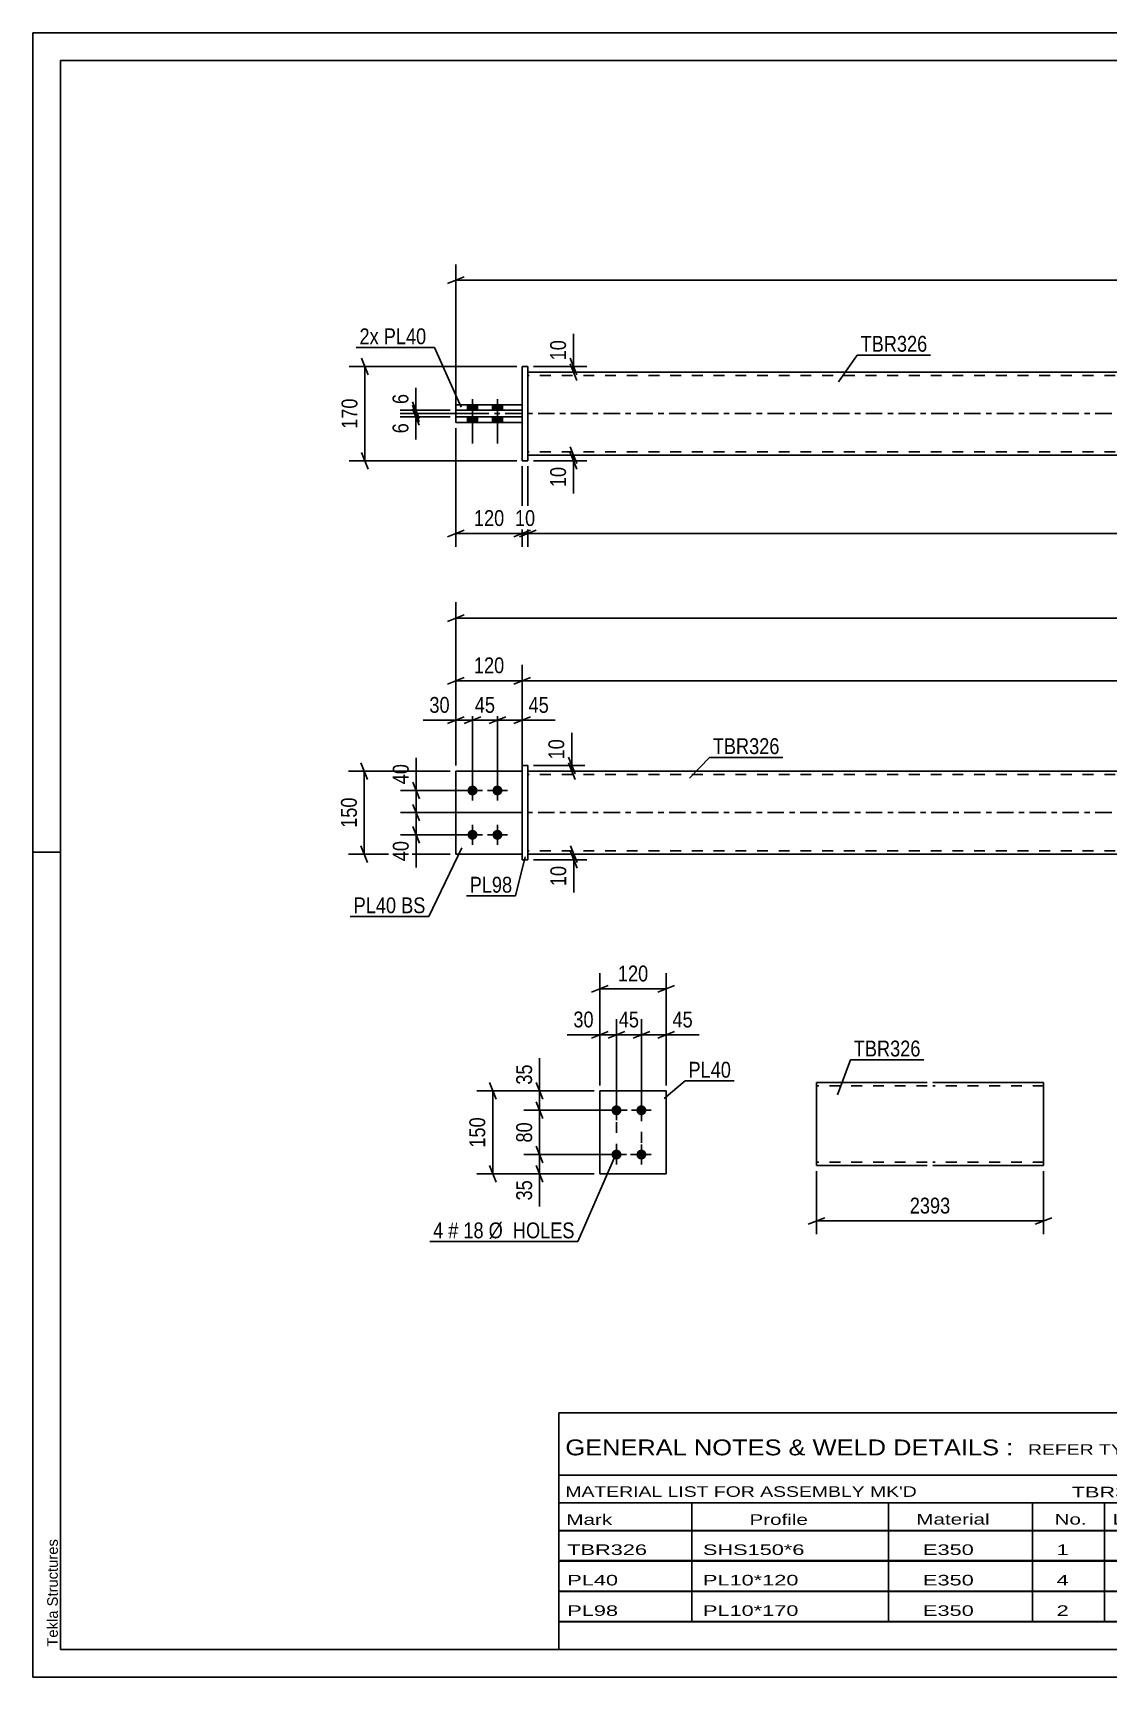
# Model space of a CAD drawing. Header units: millimetres. Extents: x 0 to 420, y 0 to 297.
# Drawn here: x 0 to 194.2, y 0 to 297 of the extents above; entities that cross this region are included whole.
import ezdxf

# ---------------------------------------------------------------- set-up
doc = ezdxf.new("R2010")
doc.units = ezdxf.units.MM
doc.linetypes.add('DXK_LINE_DOT2', pattern=[3.9198, 1.9599, -1.9599])
doc.linetypes.add('DXK_LINE_DOT3', pattern=[5.9187, 2.979, -0.9799, 0.9799, -0.9799])
doc.styles.add('Arial', font='ARIAL.TTF', dxfattribs={"height": 0.2})
doc.styles.add('Arial Narrow', font='ARIALN.TTF', dxfattribs={"height": 0.2})

# ---------------------------------------------------------------- blocks, each defined once
blk = doc.blocks.new('Unknown-580582682-1163')
at = {"color": 5, "linetype": 'Continuous'}
for p, q in [((420, 297), (0, 297)), ((0, 297), (0, 0)), ((0, 292), (0, 297)), ((415, 292), (5, 292)), ((5, 292), (5, 5)), ((5, 149), (0, 149)), ((0, 0), (0, 5)), ((5, 5), (415, 5)), ((0, 0), (420, 0))]:
    blk.add_line(p, q, dxfattribs=at)
at = {"color": 174, "linetype": 'Continuous', "style": 'Arial'}
blk.add_text('Tekla Structures', height=1.9102, rotation=90, dxfattribs=at).set_placement((4.5, 5.5))
blk = doc.blocks.new('Part-580582682-1803 - 1791')
at = {"color": 2, "linetype": 'Continuous'}
for p, q in [((76.38, 163.65), (88.38, 163.65)), ((76.38, 163.65), (76.38, 148.65)), ((88.38, 148.65), (76.38, 148.65)), ((76.38, 148.65), (76.38, 148.65))]:
    blk.add_line(p, q, dxfattribs=at)
at = {"color": 7, "linetype": 'DXK_LINE_DOT2'}
for p, q in [((76.38, 163.65), (88.38, 163.65)), ((88.38, 163.65), (88.38, 163.65)), ((88.38, 163.65), (88.38, 148.65)), ((76.38, 148.65), (88.38, 148.65)), ((76.38, 148.65), (76.38, 148.65))]:
    blk.add_line(p, q, dxfattribs=at)
blk = doc.blocks.new('Part-580582682-1808 - 1791')
at = {"color": 7, "linetype": 'DXK_LINE_DOT2'}
for p, q in [((76.38, 163.65), (88.38, 163.65)), ((76.38, 163.65), (88.38, 163.65)), ((76.38, 148.65), (76.38, 163.65)), ((88.38, 163.65), (88.38, 163.65)), ((88.38, 163.65), (88.38, 148.65)), ((76.38, 148.65), (88.38, 148.65)), ((88.38, 148.65), (76.38, 148.65)), ((76.38, 148.65), (76.38, 148.65))]:
    blk.add_line(p, q, dxfattribs=at)
blk = doc.blocks.new('Part-580582682-1813 - 1791')
at = {"color": 2, "linetype": 'Continuous'}
for p, q in [((88.38, 164.65), (89.38, 164.65)), ((88.38, 147.65), (88.38, 164.65)), ((89.38, 147.65), (89.38, 164.65)), ((88.38, 147.65), (89.38, 147.65)), ((88.38, 147.65), (89.38, 147.65))]:
    blk.add_line(p, q, dxfattribs=at)
at = {"color": 7, "linetype": 'DXK_LINE_DOT2'}
for p, q in [((88.38, 164.65), (89.38, 164.65)), ((88.38, 147.65), (88.38, 147.65)), ((88.38, 147.65), (88.38, 147.65)), ((89.38, 147.65), (89.38, 147.65)), ((89.38, 147.65), (89.38, 147.65))]:
    blk.add_line(p, q, dxfattribs=at)
blk = doc.blocks.new('Part-580582682-1823 - 1791')
at = {"color": 2, "linetype": 'Continuous'}
for p, q in [((89.38, 163.65), (328.72, 163.65)), ((328.72, 148.65), (89.38, 148.65))]:
    blk.add_line(p, q, dxfattribs=at)
at = {"color": 7, "linetype": 'DXK_LINE_DOT2'}
for p, q in [((89.38, 148.65), (89.38, 163.65)), ((328.72, 163.65), (328.72, 148.65)), ((328.72, 163.05), (89.38, 163.05)), ((328.72, 149.25), (89.38, 149.25))]:
    blk.add_line(p, q, dxfattribs=at)
at = {"color": 7, "linetype": 'DXK_LINE_DOT3'}
blk.add_line((79.38, 156.15), (338.72, 156.15), dxfattribs=at)
blk = doc.blocks.new('Bolt-580582682-1825 - 1791')
at = {"linetype": 'Continuous'}
for points in [[(79.38, 159.25), (79.2, 159.27), (79.02, 159.33), (78.85, 159.42), (78.71, 159.55), (78.6, 159.7), (78.53, 159.87), (78.49, 160.05), (78.49, 160.24), (78.53, 160.43), (78.6, 160.6), (78.71, 160.75), (78.85, 160.88), (79.02, 160.97), (79.2, 161.03), (79.38, 161.05), (79.57, 161.03), (79.75, 160.97), (79.91, 160.88), (80.05, 160.75), (80.16, 160.6), (80.24, 160.43), (80.28, 160.24), (80.28, 160.05), (80.24, 159.87), (80.16, 159.7), (80.05, 159.55), (79.91, 159.42), (79.75, 159.33), (79.57, 159.27)], [(83.88, 159.25), (83.7, 159.27), (83.52, 159.33), (83.35, 159.42), (83.21, 159.55), (83.1, 159.7), (83.03, 159.87), (82.99, 160.05), (82.99, 160.24), (83.03, 160.43), (83.1, 160.6), (83.21, 160.75), (83.35, 160.88), (83.52, 160.97), (83.7, 161.03), (83.88, 161.05), (84.07, 161.03), (84.25, 160.97), (84.41, 160.88), (84.55, 160.75), (84.66, 160.6), (84.74, 160.43), (84.78, 160.24), (84.78, 160.05), (84.74, 159.87), (84.66, 159.7), (84.55, 159.55), (84.41, 159.42), (84.25, 159.33), (84.07, 159.27)], [(79.38, 151.25), (79.2, 151.27), (79.02, 151.33), (78.85, 151.42), (78.71, 151.55), (78.6, 151.7), (78.53, 151.87), (78.49, 152.05), (78.49, 152.24), (78.53, 152.43), (78.6, 152.6), (78.71, 152.75), (78.85, 152.88), (79.02, 152.97), (79.2, 153.03), (79.38, 153.05), (79.57, 153.03), (79.75, 152.97), (79.91, 152.88), (80.05, 152.75), (80.16, 152.6), (80.24, 152.43), (80.28, 152.24), (80.28, 152.05), (80.24, 151.87), (80.16, 151.7), (80.05, 151.55), (79.91, 151.42), (79.75, 151.33), (79.57, 151.27)], [(83.88, 151.25), (83.7, 151.27), (83.52, 151.33), (83.35, 151.42), (83.21, 151.55), (83.1, 151.7), (83.03, 151.87), (82.99, 152.05), (82.99, 152.24), (83.03, 152.43), (83.1, 152.6), (83.21, 152.75), (83.35, 152.88), (83.52, 152.97), (83.7, 153.03), (83.88, 153.05), (84.07, 153.03), (84.25, 152.97), (84.41, 152.88), (84.55, 152.75), (84.66, 152.6), (84.74, 152.43), (84.78, 152.24), (84.78, 152.05), (84.74, 151.87), (84.66, 151.7), (84.55, 151.55), (84.41, 151.42), (84.25, 151.33), (84.07, 151.27)]]:
    blk.add_hatch(color=1, dxfattribs=at).paths.add_polyline_path(points)
at = {"color": 1, "linetype": 'Continuous'}
for p, q in [((79.38, 158.35), (79.38, 161.95)), ((83.88, 158.35), (83.88, 161.95)), ((81.18, 160.15), (77.58, 160.15)), ((85.68, 160.15), (82.08, 160.15)), ((81.18, 152.15), (77.58, 152.15)), ((79.38, 150.35), (79.38, 153.95)), ((85.68, 152.15), (82.08, 152.15)), ((83.88, 150.35), (83.88, 153.95))]:
    blk.add_line(p, q, dxfattribs=at)
blk = doc.blocks.new('Bolt-580582682-2111 - 2109')
at = {"linetype": 'Continuous'}
for points in [[(78.48, 228.83), (80.28, 228.83), (80.28, 229.83), (78.48, 229.83)], [(78.48, 228.83), (80.28, 228.83), (80.28, 229.83), (78.48, 229.83)], [(82.98, 228.83), (84.78, 228.83), (84.78, 229.83), (82.98, 229.83)], [(82.98, 228.83), (84.78, 228.83), (84.78, 229.83), (82.98, 229.83)], [(78.48, 226.63), (80.28, 226.63), (80.28, 227.63), (78.48, 227.63)], [(78.48, 226.63), (80.28, 226.63), (80.28, 227.63), (78.48, 227.63)], [(82.98, 226.63), (84.78, 226.63), (84.78, 227.63), (82.98, 227.63)], [(82.98, 226.63), (84.78, 226.63), (84.78, 227.63), (82.98, 227.63)]]:
    blk.add_hatch(color=1, dxfattribs=at).paths.add_polyline_path(points)
at = {"color": 1, "linetype": 'Continuous'}
for p, q in [((78.48, 229.83), (78.48, 228.83)), ((78.48, 229.83), (78.48, 228.83)), ((79.38, 230.83), (79.38, 222.83)), ((79.38, 230.83), (79.38, 222.83)), ((80.28, 229.83), (80.28, 228.83)), ((80.28, 229.83), (80.28, 228.83)), ((82.98, 229.83), (82.98, 228.83)), ((82.98, 229.83), (82.98, 228.83)), ((83.88, 230.83), (83.88, 222.83)), ((83.88, 230.83), (83.88, 222.83)), ((84.78, 229.83), (84.78, 228.83)), ((84.78, 229.83), (84.78, 228.83)), ((78.48, 227.63), (78.48, 226.63)), ((78.48, 227.63), (78.48, 226.63)), ((80.28, 227.63), (80.28, 226.63)), ((80.28, 227.63), (80.28, 226.63)), ((82.98, 227.63), (82.98, 226.63)), ((82.98, 227.63), (82.98, 226.63)), ((84.78, 227.63), (84.78, 226.63)), ((84.78, 227.63), (84.78, 226.63))]:
    blk.add_line(p, q, dxfattribs=at)
blk = doc.blocks.new('Part-580582682-2128 - 2109')
at = {"color": 2, "linetype": 'Continuous'}
for p, q in [((88.38, 229.83), (76.38, 229.83)), ((76.38, 228.83), (76.38, 229.83)), ((76.38, 228.83), (88.38, 228.83)), ((88.38, 228.83), (76.38, 228.83))]:
    blk.add_line(p, q, dxfattribs=at)
at = {"color": 7, "linetype": 'DXK_LINE_DOT2'}
for p, q in [((76.38, 229.83), (88.38, 229.83)), ((76.38, 228.83), (76.38, 228.83)), ((88.38, 228.83), (88.38, 229.83))]:
    blk.add_line(p, q, dxfattribs=at)
blk = doc.blocks.new('Part-580582682-2129 - 2109')
at = {"color": 2, "linetype": 'Continuous'}
for p, q in [((88.38, 236.72), (89.38, 236.72)), ((88.38, 236.72), (88.38, 219.72)), ((89.38, 236.72), (89.38, 219.72)), ((88.38, 219.72), (89.38, 219.72)), ((89.38, 219.72), (88.38, 219.72))]:
    blk.add_line(p, q, dxfattribs=at)
at = {"color": 7, "linetype": 'DXK_LINE_DOT2'}
for p, q in [((88.38, 236.72), (89.38, 236.72)), ((89.38, 236.72), (89.38, 236.72)), ((88.38, 219.72), (88.38, 219.72)), ((88.38, 219.72), (88.38, 219.72)), ((89.38, 219.72), (89.38, 219.72)), ((89.38, 219.72), (89.38, 219.72))]:
    blk.add_line(p, q, dxfattribs=at)
blk = doc.blocks.new('Part-580582682-2117 - 2109')
at = {"color": 2, "linetype": 'Continuous'}
for p, q in [((89.38, 235.72), (328.72, 235.72)), ((89.38, 220.72), (328.72, 220.72))]:
    blk.add_line(p, q, dxfattribs=at)
at = {"color": 7, "linetype": 'DXK_LINE_DOT2'}
for p, q in [((89.38, 235.72), (89.38, 220.72)), ((328.72, 235.12), (89.38, 235.12)), ((328.72, 235.72), (328.72, 220.72)), ((328.72, 221.32), (89.38, 221.32))]:
    blk.add_line(p, q, dxfattribs=at)
at = {"color": 7, "linetype": 'DXK_LINE_DOT3'}
blk.add_line((79.38, 228.22), (338.72, 228.22), dxfattribs=at)
blk = doc.blocks.new('Part-580582682-2123 - 2109')
at = {"color": 2, "linetype": 'Continuous'}
for p, q in [((88.38, 227.63), (76.38, 227.63)), ((76.38, 226.63), (76.38, 227.63)), ((76.38, 226.63), (88.38, 226.63)), ((88.38, 226.62), (76.38, 226.62))]:
    blk.add_line(p, q, dxfattribs=at)
at = {"color": 7, "linetype": 'DXK_LINE_DOT2'}
for p, q in [((76.38, 227.62), (88.38, 227.62)), ((76.38, 226.62), (76.38, 226.63)), ((88.38, 226.62), (88.38, 227.63))]:
    blk.add_line(p, q, dxfattribs=at)
blk = doc.blocks.new('Bolt-580582682-1444 - 1410')
at = {"linetype": 'Continuous'}
for points in [[(105.38, 103.29), (105.57, 103.27), (105.75, 103.21), (105.91, 103.11), (106.05, 102.99), (106.16, 102.84), (106.24, 102.66), (106.27, 102.48), (106.27, 102.29), (106.24, 102.11), (106.16, 101.94), (106.05, 101.78), (105.91, 101.66), (105.75, 101.56), (105.57, 101.5), (105.38, 101.49), (105.19, 101.5), (105.01, 101.56), (104.85, 101.66), (104.71, 101.78), (104.6, 101.94), (104.52, 102.11), (104.48, 102.29), (104.48, 102.48), (104.52, 102.66), (104.6, 102.84), (104.71, 102.99), (104.85, 103.11), (105.01, 103.21), (105.19, 103.27)], [(109.88, 103.29), (110.07, 103.27), (110.25, 103.21), (110.41, 103.11), (110.55, 102.99), (110.66, 102.84), (110.74, 102.66), (110.77, 102.48), (110.77, 102.29), (110.74, 102.11), (110.66, 101.94), (110.55, 101.78), (110.41, 101.66), (110.25, 101.56), (110.07, 101.5), (109.88, 101.49), (109.69, 101.5), (109.51, 101.56), (109.35, 101.66), (109.21, 101.78), (109.1, 101.94), (109.02, 102.11), (108.98, 102.29), (108.98, 102.48), (109.02, 102.66), (109.1, 102.84), (109.21, 102.99), (109.35, 103.11), (109.51, 103.21), (109.69, 103.27)], [(105.38, 95.29), (105.57, 95.27), (105.75, 95.21), (105.91, 95.11), (106.05, 94.99), (106.16, 94.84), (106.24, 94.66), (106.27, 94.48), (106.27, 94.29), (106.24, 94.11), (106.16, 93.94), (106.05, 93.78), (105.91, 93.66), (105.75, 93.56), (105.57, 93.5), (105.38, 93.49), (105.19, 93.5), (105.01, 93.56), (104.85, 93.66), (104.71, 93.78), (104.6, 93.94), (104.52, 94.11), (104.48, 94.29), (104.48, 94.48), (104.52, 94.66), (104.6, 94.84), (104.71, 94.99), (104.85, 95.11), (105.01, 95.21), (105.19, 95.27)], [(109.88, 95.29), (110.07, 95.27), (110.25, 95.21), (110.41, 95.11), (110.55, 94.99), (110.66, 94.84), (110.74, 94.66), (110.77, 94.48), (110.77, 94.29), (110.74, 94.11), (110.66, 93.94), (110.55, 93.78), (110.41, 93.66), (110.25, 93.56), (110.07, 93.5), (109.88, 93.49), (109.69, 93.5), (109.51, 93.56), (109.35, 93.66), (109.21, 93.78), (109.1, 93.94), (109.02, 94.11), (108.98, 94.29), (108.98, 94.48), (109.02, 94.66), (109.1, 94.84), (109.21, 94.99), (109.35, 95.11), (109.51, 95.21), (109.69, 95.27)]]:
    blk.add_hatch(color=1, dxfattribs=at).paths.add_polyline_path(points)
at = {"color": 1, "linetype": 'Continuous'}
for p, q in [((105.38, 100.59), (105.38, 104.19)), ((109.88, 100.59), (109.88, 104.19)), ((107.18, 102.39), (103.58, 102.39)), ((111.68, 102.39), (108.08, 102.39)), ((105.38, 92.59), (105.38, 96.19)), ((109.88, 92.59), (109.88, 96.19)), ((107.18, 94.39), (103.58, 94.39)), ((111.68, 94.39), (108.08, 94.39))]:
    blk.add_line(p, q, dxfattribs=at)
blk = doc.blocks.new('Part-580582682-1459 - 1410')
at = {"color": 2, "linetype": 'Continuous'}
for p, q in [((102.38, 105.89), (114.38, 105.89)), ((102.38, 105.89), (102.38, 90.89)), ((114.38, 105.89), (114.38, 105.89)), ((114.38, 105.89), (114.38, 90.89)), ((114.38, 90.89), (102.38, 90.89)), ((102.38, 90.89), (102.38, 90.89))]:
    blk.add_line(p, q, dxfattribs=at)
at = {"color": 7, "linetype": 'DXK_LINE_DOT2'}
for p, q in [((102.38, 105.89), (114.38, 105.89)), ((114.38, 105.89), (114.38, 105.89)), ((102.38, 90.89), (114.38, 90.89))]:
    blk.add_line(p, q, dxfattribs=at)
blk = doc.blocks.new('Part-580582682-1273 - 1255')
at = {"color": 2, "linetype": 'Continuous'}
for p, q in [((141.51, 93.59), (141.51, 107.39)), ((141.51, 107.39), (161.51, 107.39)), ((162.51, 107.39), (182.51, 107.39)), ((182.51, 107.39), (182.51, 107.3)), ((182.51, 107.3), (182.51, 106.19)), ((182.51, 92.39), (182.51, 106.19)), ((141.51, 92.48), (141.51, 93.59)), ((141.51, 92.39), (141.51, 92.48)), ((141.51, 92.39), (161.51, 92.39)), ((162.51, 92.39), (182.51, 92.39))]:
    blk.add_line(p, q, dxfattribs=at)
at = {"color": 7, "linetype": 'DXK_LINE_DOT2'}
for p, q in [((182.51, 106.19), (182.51, 107.04)), ((161.51, 106.79), (141.51, 106.79)), ((182.51, 106.79), (162.51, 106.79)), ((141.51, 93.59), (141.51, 92.74)), ((141.51, 92.99), (141.51, 93.03)), ((161.51, 92.99), (141.51, 92.99)), ((182.51, 92.99), (162.51, 92.99)), ((182.51, 92.99), (182.51, 93.03))]:
    blk.add_line(p, q, dxfattribs=at)
blk = doc.blocks.new('Rectangle-580582682-1568 - 1410')
at = {"color": 1, "linetype": 'DXK_LINE_DOT2'}
blk.add_lwpolyline([(105.38, 102.39), (109.88, 102.39), (109.88, 94.39), (105.38, 94.39), (105.38, 102.39)], close=True, dxfattribs=at)
blk = doc.blocks.new('StraightDimension-580582682-2042 - 1791')
at = {"color": 7, "linetype": 'Continuous'}
for p, q in [((68.61, 161.65), (69.81, 158.65)), ((78.38, 160.15), (66.36, 160.15)), ((69.81, 154.65), (68.61, 157.65)), ((69.21, 156.15), (69.21, 160.15)), ((87.38, 156.15), (66.36, 156.15))]:
    blk.add_line(p, q, dxfattribs=at)
at = {"color": 0}
blk.add_wipeout([(68.46, 165.53), (64.26, 165.53), (64.26, 160.67), (68.46, 160.67)], dxfattribs=at)
at = {"color": 7, "linetype": 'Continuous'}
blk.add_line((69.21, 160.15), (69.21, 166.05), dxfattribs=at)
blk.add_line((69.21, 160.15), (69.21, 166.05), dxfattribs=at)
at = {"color": 3, "style": 'Arial Narrow'}
blk.add_text('40', height=2.863, rotation=90.0002, dxfattribs=at).set_placement((67.86, 161.27))
blk = doc.blocks.new('StraightDimension-580582682-2005 - 1791')
at = {"color": 7, "linetype": 'Continuous'}
for p, q in [((83.88, 161.15), (83.88, 175.68)), ((88.38, 164.65), (88.38, 175.68)), ((82.38, 172.23), (85.38, 173.43)), ((83.88, 172.83), (88.38, 172.83)), ((89.88, 173.43), (86.88, 172.23))]:
    blk.add_line(p, q, dxfattribs=at)
at = {"color": 0}
blk.add_wipeout([(93.76, 173.58), (93.76, 177.78), (88.91, 177.78), (88.91, 173.58)], dxfattribs=at)
at = {"color": 7, "linetype": 'Continuous'}
blk.add_line((88.38, 172.83), (94.29, 172.83), dxfattribs=at)
blk.add_line((88.38, 172.83), (94.29, 172.83), dxfattribs=at)
at = {"color": 3, "style": 'Arial Narrow'}
blk.add_text('45', height=2.863, dxfattribs=at).set_placement((89.51, 174.18))
blk = doc.blocks.new('StraightDimension-580582682-1887 - 1791')
at = {"color": 7, "linetype": 'Continuous'}
for p, q in [((76.38, 164.65), (76.38, 194.15)), ((341.72, 164.65), (341.72, 194.15)), ((77.88, 191.9), (74.88, 190.7)), ((76.38, 191.3), (341.72, 191.3)), ((340.22, 190.7), (343.22, 191.9))]:
    blk.add_line(p, q, dxfattribs=at)
at = {"color": 0}
blk.add_wipeout([(213.31, 192.05), (213.31, 196.25), (204.79, 196.25), (204.79, 192.05)], dxfattribs=at)
at = {"color": 3, "style": 'Arial Narrow'}
blk.add_text('2653', height=2.863, dxfattribs=at).set_placement((205.39, 192.65))
blk = doc.blocks.new('StraightDimension-580582682-2022 - 1791')
at = {"color": 7, "linetype": 'Continuous'}
for p, q in [((75.38, 163.65), (57, 163.65)), ((60.45, 162.15), (59.25, 165.15)), ((59.85, 148.65), (59.85, 163.65)), ((75.38, 148.65), (57, 148.65)), ((59.25, 150.15), (60.45, 147.15))]:
    blk.add_line(p, q, dxfattribs=at)
at = {"color": 0}
blk.add_wipeout([(59.1, 159.49), (54.9, 159.49), (54.9, 152.81), (59.1, 152.81)], dxfattribs=at)
at = {"color": 3, "style": 'Arial Narrow'}
blk.add_text('150', height=2.863, rotation=90.0002, dxfattribs=at).set_placement((58.5, 153.41))
blk = doc.blocks.new('StraightDimension-580582682-1960 - 1791')
at = {"color": 7, "linetype": 'Continuous'}
for p, q in [((76.38, 164.65), (76.38, 182.83)), ((88.38, 157.15), (88.38, 182.83)), ((74.88, 179.38), (77.88, 180.58)), ((76.38, 179.98), (88.38, 179.98)), ((89.88, 180.58), (86.88, 179.38))]:
    blk.add_line(p, q, dxfattribs=at)
at = {"color": 0}
blk.add_wipeout([(85.72, 180.73), (85.72, 184.93), (79.04, 184.93), (79.04, 180.73)], dxfattribs=at)
at = {"color": 3, "style": 'Arial Narrow'}
blk.add_text('120', height=2.863, dxfattribs=at).set_placement((79.64, 181.33))
blk = doc.blocks.new('StraightDimension-580582682-1832 - 1791')
at = {"color": 7, "linetype": 'Continuous'}
for p, q in [((90.38, 164.65), (99.7, 164.65)), ((90.38, 163.65), (99.7, 163.65)), ((96.7, 166.15), (97.9, 163.15)), ((97.9, 162.15), (96.7, 165.15)), ((97.3, 163.65), (97.3, 164.65))]:
    blk.add_line(p, q, dxfattribs=at)
at = {"color": 0}
blk.add_wipeout([(96.55, 170.03), (92.35, 170.03), (92.35, 165.17), (96.55, 165.17)], dxfattribs=at)
at = {"color": 7, "linetype": 'Continuous'}
blk.add_line((97.3, 164.65), (97.3, 170.55), dxfattribs=at)
blk.add_line((97.3, 164.65), (97.3, 170.55), dxfattribs=at)
at = {"color": 3, "style": 'Arial Narrow'}
blk.add_text('10', height=2.863, rotation=90.0002, dxfattribs=at).set_placement((95.95, 165.77))
blk = doc.blocks.new('StraightDimension-580582682-1945 - 1791')
at = {"color": 7, "linetype": 'Continuous'}
for p, q in [((88.38, 157.15), (88.38, 182.83)), ((329.72, 164.65), (329.72, 182.83)), ((89.88, 180.58), (86.88, 179.38)), ((88.38, 179.98), (329.72, 179.98)), ((328.22, 179.38), (331.22, 180.58))]:
    blk.add_line(p, q, dxfattribs=at)
at = {"color": 0}
blk.add_wipeout([(213.31, 180.73), (213.31, 184.93), (204.79, 184.93), (204.79, 180.73)], dxfattribs=at)
at = {"color": 3, "style": 'Arial Narrow'}
blk.add_text('2413', height=2.863, dxfattribs=at).set_placement((205.39, 181.33))
blk = doc.blocks.new('StraightDimension-580582682-1976 - 1791')
at = {"color": 7, "linetype": 'Continuous'}
for p, q in [((76.38, 164.65), (76.38, 175.68)), ((79.38, 161.15), (79.38, 175.68)), ((74.88, 172.23), (77.88, 173.43)), ((76.38, 172.83), (79.38, 172.83)), ((80.88, 173.43), (77.88, 172.23))]:
    blk.add_line(p, q, dxfattribs=at)
at = {"color": 0}
blk.add_wipeout([(75.86, 173.58), (75.86, 177.78), (71, 177.78), (71, 173.58)], dxfattribs=at)
at = {"color": 7, "linetype": 'Continuous'}
blk.add_line((76.38, 172.83), (70.48, 172.83), dxfattribs=at)
blk.add_line((76.38, 172.83), (70.48, 172.83), dxfattribs=at)
at = {"color": 3, "style": 'Arial Narrow'}
blk.add_text('30', height=2.863, dxfattribs=at).set_placement((71.6, 174.18))
blk = doc.blocks.new('StraightDimension-580582682-2061 - 1791')
at = {"color": 7, "linetype": 'Continuous'}
for p, q in [((90.38, 148.65), (100.06, 148.65)), ((97.06, 150.15), (98.26, 147.15)), ((98.26, 146.15), (97.06, 149.15)), ((97.66, 147.65), (97.66, 148.65)), ((90.38, 147.65), (100.06, 147.65))]:
    blk.add_line(p, q, dxfattribs=at)
at = {"color": 0}
blk.add_wipeout([(96.91, 147.12), (92.71, 147.12), (92.71, 142.27), (96.91, 142.27)], dxfattribs=at)
at = {"color": 7, "linetype": 'Continuous'}
blk.add_line((97.66, 147.65), (97.66, 141.74), dxfattribs=at)
blk.add_line((97.66, 147.65), (97.66, 141.74), dxfattribs=at)
at = {"color": 3, "style": 'Arial Narrow'}
blk.add_text('10', height=2.863, rotation=90.0002, dxfattribs=at).set_placement((96.31, 142.87))
blk = doc.blocks.new('StraightDimension-580582682-1992 - 1791')
at = {"color": 7, "linetype": 'Continuous'}
for p, q in [((79.38, 161.15), (79.38, 175.68)), ((83.88, 161.15), (83.88, 175.68)), ((77.88, 172.23), (80.88, 173.43)), ((79.38, 172.83), (83.88, 172.83)), ((85.38, 173.43), (82.38, 172.23))]:
    blk.add_line(p, q, dxfattribs=at)
at = {"color": 0}
blk.add_wipeout([(84.06, 173.58), (84.06, 177.78), (79.2, 177.78), (79.2, 173.58)], dxfattribs=at)
at = {"color": 3, "style": 'Arial Narrow'}
blk.add_text('45', height=2.863, dxfattribs=at).set_placement((79.8, 174.18))
blk = doc.blocks.new('StraightDimension-580582682-2051 - 1791')
at = {"color": 7, "linetype": 'Continuous'}
for p, q in [((68.61, 157.65), (69.81, 154.65)), ((87.38, 156.15), (66.36, 156.15)), ((69.21, 152.15), (69.21, 156.15)), ((78.38, 152.15), (66.36, 152.15)), ((69.81, 150.65), (68.61, 153.65))]:
    blk.add_line(p, q, dxfattribs=at)
at = {"color": 0}
blk.add_wipeout([(68.46, 151.62), (64.26, 151.62), (64.26, 146.77), (68.46, 146.77)], dxfattribs=at)
at = {"color": 7, "linetype": 'Continuous'}
blk.add_line((69.21, 152.15), (69.21, 146.24), dxfattribs=at)
blk.add_line((69.21, 152.15), (69.21, 146.24), dxfattribs=at)
at = {"color": 3, "style": 'Arial Narrow'}
blk.add_text('40', height=2.863, rotation=90.0002, dxfattribs=at).set_placement((67.86, 147.37))
blk = doc.blocks.new('StraightDimension-580582682-2164 - 2109')
at = {"color": 7, "linetype": 'Continuous'}
for p, q in [((77.88, 252.94), (74.88, 251.74)), ((76.38, 227.62), (76.38, 255.19)), ((340.22, 251.74), (343.22, 252.94)), ((341.72, 227.62), (341.72, 255.19)), ((76.38, 252.34), (341.72, 252.34))]:
    blk.add_line(p, q, dxfattribs=at)
at = {"color": 0}
blk.add_wipeout([(213.31, 253.09), (213.31, 257.29), (204.79, 257.29), (204.79, 253.09)], dxfattribs=at)
at = {"color": 3, "style": 'Arial Narrow'}
blk.add_text('2653', height=2.863, dxfattribs=at).set_placement((205.39, 253.69))
blk = doc.blocks.new('StraightDimension-580582682-2175 - 2109')
at = {"color": 7, "linetype": 'Continuous'}
for p, q in [((89.38, 218.72), (89.38, 204.18)), ((328.72, 218.72), (328.72, 204.18)), ((90.88, 207.18), (87.88, 205.98)), ((89.38, 206.58), (328.72, 206.58)), ((327.22, 205.98), (330.22, 207.18))]:
    blk.add_line(p, q, dxfattribs=at)
at = {"color": 0}
blk.add_wipeout([(213.31, 207.33), (213.31, 211.53), (204.79, 211.53), (204.79, 207.33)], dxfattribs=at)
at = {"color": 3, "style": 'Arial Narrow'}
blk.add_text('2393', height=2.863, dxfattribs=at).set_placement((205.39, 207.93))
blk = doc.blocks.new('StraightDimension-580582682-2192 - 2109')
at = {"color": 7, "linetype": 'Continuous'}
for p, q in [((76.38, 225.62), (76.38, 204.18)), ((88.38, 218.72), (88.38, 204.18)), ((74.88, 205.98), (77.88, 207.18)), ((76.38, 206.58), (88.38, 206.58)), ((89.88, 207.18), (86.88, 205.98))]:
    blk.add_line(p, q, dxfattribs=at)
at = {"color": 0}
blk.add_wipeout([(85.72, 207.33), (85.72, 211.53), (79.04, 211.53), (79.04, 207.33)], dxfattribs=at)
at = {"color": 3, "style": 'Arial Narrow'}
blk.add_text('120', height=2.863, dxfattribs=at).set_placement((79.64, 207.93))
blk = doc.blocks.new('StraightDimension-580582682-2141 - 2109')
at = {"color": 7, "linetype": 'Continuous'}
for p, q in [((90.38, 220.72), (100.02, 220.72)), ((97.02, 222.22), (98.22, 219.22)), ((98.22, 218.22), (97.02, 221.22)), ((97.62, 219.72), (97.62, 220.72)), ((90.38, 219.72), (100.02, 219.72))]:
    blk.add_line(p, q, dxfattribs=at)
at = {"color": 0}
blk.add_wipeout([(96.87, 219.2), (92.67, 219.2), (92.67, 214.34), (96.87, 214.34)], dxfattribs=at)
at = {"color": 7, "linetype": 'Continuous'}
blk.add_line((97.62, 219.72), (97.62, 213.82), dxfattribs=at)
blk.add_line((97.62, 219.72), (97.62, 213.82), dxfattribs=at)
at = {"color": 3, "style": 'Arial Narrow'}
blk.add_text('10', height=2.863, rotation=90.0002, dxfattribs=at).set_placement((96.27, 214.94))
blk = doc.blocks.new('StraightDimension-580582682-2151 - 2109')
at = {"color": 7, "linetype": 'Continuous'}
for p, q in [((60.55, 235.22), (59.35, 238.22)), ((87.38, 236.72), (57.1, 236.72)), ((59.95, 219.72), (59.95, 236.72)), ((59.35, 221.22), (60.55, 218.22)), ((87.38, 219.72), (57.1, 219.72))]:
    blk.add_line(p, q, dxfattribs=at)
at = {"color": 0}
blk.add_wipeout([(59.2, 231.57), (55, 231.57), (55, 224.88), (59.2, 224.88)], dxfattribs=at)
at = {"color": 3, "style": 'Arial Narrow'}
blk.add_text('170', height=2.863, rotation=90.0002, dxfattribs=at).set_placement((58.6, 225.48))
blk = doc.blocks.new('StraightDimension-580582682-2183 - 2109')
at = {"color": 7, "linetype": 'Continuous'}
for p, q in [((88.38, 218.72), (88.38, 204.18)), ((89.38, 218.72), (89.38, 204.18)), ((86.88, 205.98), (89.88, 207.18)), ((90.88, 207.18), (87.88, 205.98)), ((88.38, 206.58), (89.38, 206.58))]:
    blk.add_line(p, q, dxfattribs=at)
at = {"color": 0}
blk.add_wipeout([(91.31, 207.33), (91.31, 211.53), (86.45, 211.53), (86.45, 207.33)], dxfattribs=at)
at = {"color": 3, "style": 'Arial Narrow'}
blk.add_text('10', height=2.863, dxfattribs=at).set_placement((87.05, 207.93))
blk = doc.blocks.new('StraightDimension-580582682-2232 - 2109')
at = {"color": 7, "linetype": 'Continuous'}
for p, q in [((97.02, 238.22), (98.22, 235.22)), ((90.38, 236.72), (100.02, 236.72)), ((90.38, 235.72), (100.02, 235.72)), ((98.22, 234.22), (97.02, 237.22)), ((97.62, 235.72), (97.62, 236.72))]:
    blk.add_line(p, q, dxfattribs=at)
at = {"color": 0}
blk.add_wipeout([(96.87, 242.11), (92.67, 242.11), (92.67, 237.25), (96.87, 237.25)], dxfattribs=at)
at = {"color": 7, "linetype": 'Continuous'}
blk.add_line((97.62, 236.72), (97.62, 242.63), dxfattribs=at)
blk.add_line((97.62, 236.72), (97.62, 242.63), dxfattribs=at)
at = {"color": 3, "style": 'Arial Narrow'}
blk.add_text('10', height=2.863, rotation=90.0002, dxfattribs=at).set_placement((96.27, 237.85))
blk = doc.blocks.new('StraightDimension-580582682-2272 - 2109')
at = {"color": 7, "linetype": 'Continuous'}
for p, q in [((68.56, 229.73), (69.76, 226.73)), ((69.76, 226.12), (68.56, 229.12)), ((80.63, 228.23), (66.31, 228.23)), ((75.38, 227.62), (66.31, 227.62)), ((69.16, 227.62), (69.16, 228.23))]:
    blk.add_line(p, q, dxfattribs=at)
at = {"color": 0}
blk.add_wipeout([(68.41, 227.1), (64.21, 227.1), (64.21, 224.07), (68.41, 224.07)], dxfattribs=at)
at = {"color": 7, "linetype": 'Continuous'}
blk.add_line((69.16, 227.62), (69.16, 223.55), dxfattribs=at)
blk.add_line((69.16, 227.62), (69.16, 223.55), dxfattribs=at)
at = {"color": 3, "style": 'Arial Narrow'}
blk.add_text('6', height=2.86, rotation=90.0002, dxfattribs=at).set_placement((67.81, 224.67))
blk = doc.blocks.new('StraightDimension-580582682-2282 - 2109')
at = {"color": 7, "linetype": 'Continuous'}
for p, q in [((75.38, 228.83), (66.31, 228.83)), ((68.56, 230.33), (69.76, 227.33)), ((69.76, 226.73), (68.56, 229.73)), ((69.16, 228.23), (69.16, 228.83)), ((80.63, 228.23), (66.31, 228.23))]:
    blk.add_line(p, q, dxfattribs=at)
at = {"color": 0}
blk.add_wipeout([(68.41, 232.38), (64.21, 232.38), (64.21, 229.35), (68.41, 229.35)], dxfattribs=at)
at = {"color": 7, "linetype": 'Continuous'}
blk.add_line((69.16, 228.83), (69.16, 232.9), dxfattribs=at)
blk.add_line((69.16, 228.83), (69.16, 232.9), dxfattribs=at)
at = {"color": 3, "style": 'Arial Narrow'}
blk.add_text('6', height=2.86, rotation=90.0002, dxfattribs=at).set_placement((67.81, 229.95))
blk = doc.blocks.new('StraightDimension-580582682-1491 - 1410')
at = {"color": 7, "linetype": 'Continuous'}
for p, q in [((105.38, 103.39), (105.38, 118.86)), ((109.88, 103.39), (109.88, 118.86)), ((103.88, 115.41), (106.88, 116.61)), ((105.38, 116.01), (109.88, 116.01)), ((111.38, 116.61), (108.38, 115.41))]:
    blk.add_line(p, q, dxfattribs=at)
at = {"color": 0}
blk.add_wipeout([(110.06, 116.76), (110.06, 120.96), (105.2, 120.96), (105.2, 116.76)], dxfattribs=at)
at = {"color": 3, "style": 'Arial Narrow'}
blk.add_text('45', height=2.863, dxfattribs=at).set_placement((105.8, 117.36))
blk = doc.blocks.new('StraightDimension-580582682-1461 - 1410')
at = {"color": 7, "linetype": 'Continuous'}
for p, q in [((100.88, 123.71), (103.88, 124.91)), ((102.38, 106.89), (102.38, 127.16)), ((115.88, 124.91), (112.88, 123.71)), ((114.38, 106.89), (114.38, 127.16)), ((102.38, 124.31), (114.38, 124.31))]:
    blk.add_line(p, q, dxfattribs=at)
at = {"color": 0}
blk.add_wipeout([(111.72, 125.06), (111.72, 129.26), (105.04, 129.26), (105.04, 125.06)], dxfattribs=at)
at = {"color": 3, "style": 'Arial Narrow'}
blk.add_text('120', height=2.863, dxfattribs=at).set_placement((105.64, 125.66))
blk = doc.blocks.new('StraightDimension-580582682-1478 - 1410')
at = {"color": 7, "linetype": 'Continuous'}
for p, q in [((109.88, 103.39), (109.88, 118.86)), ((114.38, 106.89), (114.38, 118.86)), ((108.38, 115.41), (111.38, 116.61)), ((109.88, 116.01), (114.38, 116.01)), ((115.88, 116.61), (112.88, 115.41))]:
    blk.add_line(p, q, dxfattribs=at)
at = {"color": 0}
blk.add_wipeout([(119.76, 116.76), (119.76, 120.96), (114.9, 120.96), (114.9, 116.76)], dxfattribs=at)
at = {"color": 7, "linetype": 'Continuous'}
blk.add_line((114.38, 116.01), (120.29, 116.01), dxfattribs=at)
blk.add_line((114.38, 116.01), (120.29, 116.01), dxfattribs=at)
at = {"color": 3, "style": 'Arial Narrow'}
blk.add_text('45', height=2.863, dxfattribs=at).set_placement((115.5, 117.36))
blk = doc.blocks.new('StraightDimension-580582682-1501 - 1410')
at = {"color": 7, "linetype": 'Continuous'}
for p, q in [((102.38, 106.89), (102.38, 118.86)), ((105.38, 103.39), (105.38, 118.86)), ((100.88, 115.41), (103.88, 116.61)), ((102.38, 116.01), (105.38, 116.01)), ((106.88, 116.61), (103.88, 115.41))]:
    blk.add_line(p, q, dxfattribs=at)
at = {"color": 0}
blk.add_wipeout([(101.85, 116.76), (101.85, 120.96), (97, 120.96), (97, 116.76)], dxfattribs=at)
at = {"color": 7, "linetype": 'Continuous'}
blk.add_line((102.38, 116.01), (96.47, 116.01), dxfattribs=at)
blk.add_line((102.38, 116.01), (96.47, 116.01), dxfattribs=at)
at = {"color": 3, "style": 'Arial Narrow'}
blk.add_text('30', height=2.863, dxfattribs=at).set_placement((97.6, 117.36))
blk = doc.blocks.new('StraightDimension-580582682-1515 - 1410')
at = {"color": 7, "linetype": 'Continuous'}
for p, q in [((83.63, 104.39), (82.43, 107.39)), ((101.38, 105.89), (80.18, 105.89)), ((83.03, 90.89), (83.03, 105.89)), ((82.43, 92.39), (83.63, 89.39)), ((101.38, 90.89), (80.18, 90.89))]:
    blk.add_line(p, q, dxfattribs=at)
at = {"color": 0}
blk.add_wipeout([(82.28, 101.73), (78.08, 101.73), (78.08, 95.04), (82.28, 95.04)], dxfattribs=at)
at = {"color": 3, "style": 'Arial Narrow'}
blk.add_text('150', height=2.863, rotation=90.0002, dxfattribs=at).set_placement((81.68, 95.64))
blk = doc.blocks.new('StraightDimension-580582682-1532 - 1410')
at = {"color": 7, "linetype": 'Continuous'}
for p, q in [((90.89, 107.39), (92.09, 104.39)), ((101.38, 105.89), (88.64, 105.89)), ((91.49, 102.39), (91.49, 105.89)), ((104.38, 102.39), (88.64, 102.39)), ((92.09, 100.89), (90.89, 103.89))]:
    blk.add_line(p, q, dxfattribs=at)
at = {"color": 0}
blk.add_wipeout([(90.74, 111.27), (86.54, 111.27), (86.54, 106.41), (90.74, 106.41)], dxfattribs=at)
at = {"color": 7, "linetype": 'Continuous'}
blk.add_line((91.49, 105.89), (91.49, 111.79), dxfattribs=at)
blk.add_line((91.49, 105.89), (91.49, 111.79), dxfattribs=at)
at = {"color": 3, "style": 'Arial Narrow'}
blk.add_text('35', height=2.863, rotation=90.0002, dxfattribs=at).set_placement((90.14, 107.01))
blk = doc.blocks.new('StraightDimension-580582682-1545 - 1410')
at = {"color": 7, "linetype": 'Continuous'}
for p, q in [((104.38, 102.39), (88.64, 102.39)), ((90.89, 103.89), (92.09, 100.89)), ((91.49, 94.39), (91.49, 102.39)), ((92.09, 92.89), (90.89, 95.89)), ((104.38, 94.39), (88.64, 94.39))]:
    blk.add_line(p, q, dxfattribs=at)
at = {"color": 0}
blk.add_wipeout([(90.74, 100.81), (86.54, 100.81), (86.54, 95.96), (90.74, 95.96)], dxfattribs=at)
at = {"color": 3, "style": 'Arial Narrow'}
blk.add_text('80', height=2.863, rotation=90.0002, dxfattribs=at).set_placement((90.14, 96.56))
blk = doc.blocks.new('StraightDimension-580582682-1555 - 1410')
at = {"color": 7, "linetype": 'Continuous'}
for p, q in [((90.89, 95.89), (92.09, 92.89)), ((104.38, 94.39), (88.64, 94.39)), ((92.09, 89.39), (90.89, 92.39)), ((91.49, 90.89), (91.49, 94.39)), ((101.38, 90.89), (88.64, 90.89))]:
    blk.add_line(p, q, dxfattribs=at)
at = {"color": 0}
blk.add_wipeout([(90.74, 90.36), (86.54, 90.36), (86.54, 85.5), (90.74, 85.5)], dxfattribs=at)
at = {"color": 7, "linetype": 'Continuous'}
blk.add_line((91.49, 90.89), (91.49, 84.98), dxfattribs=at)
blk.add_line((91.49, 90.89), (91.49, 84.98), dxfattribs=at)
at = {"color": 3, "style": 'Arial Narrow'}
blk.add_text('35', height=2.863, rotation=90.0002, dxfattribs=at).set_placement((90.14, 86.1))
blk = doc.blocks.new('StraightDimension-580582682-1353 - 1255')
at = {"color": 7, "linetype": 'Continuous'}
for p, q in [((141.51, 91.39), (141.51, 79.99)), ((182.51, 91.39), (182.51, 79.99)), ((143.01, 82.99), (140.01, 81.79)), ((141.51, 82.39), (182.51, 82.39)), ((181.01, 81.79), (184.01, 82.99))]:
    blk.add_line(p, q, dxfattribs=at)
at = {"color": 0}
blk.add_wipeout([(166.26, 83.14), (166.26, 87.34), (157.75, 87.34), (157.75, 83.14)], dxfattribs=at)
at = {"color": 3, "style": 'Arial Narrow'}
blk.add_text('2393', height=2.863, dxfattribs=at).set_placement((158.35, 83.74))
blk = doc.blocks.new('Unknown-580582682-3681')
at = {"color": 7, "linetype": 'Continuous'}
for p, q in [((95, 47.75), (255, 47.75)), ((95, 36.5), (95, 47.75)), ((255, 47.75), (255, 36.5)), ((95, 36.5), (255, 36.5)), ((95, 36.5), (95, 31.5)), ((255, 36.5), (255, 31.5)), ((95, 31.5), (255, 31.5)), ((95, 31.5), (95, 26.5)), ((119, 31.5), (119, 26.5)), ((154.5, 31.5), (154.5, 26.5)), ((180.5, 31.5), (180.5, 26.5)), ((193.5, 31.5), (193.5, 26.5)), ((211, 31.5), (211, 26.5)), ((233, 31.5), (233, 26.5)), ((255, 31.5), (255, 26.5)), ((95, 26.5), (255, 26.5)), ((95, 26.45), (95, 21.05)), ((95, 26.45), (255, 26.45)), ((119, 26.5), (119, 21)), ((154.5, 26.5), (154.5, 21)), ((180.5, 26.5), (180.5, 21)), ((193.5, 26.5), (193.5, 21)), ((211, 26.5), (211, 21)), ((233, 26.5), (233, 21)), ((255, 26.45), (255, 21.05)), ((95, 21.05), (255, 21.05)), ((95, 20.95), (95, 15.55)), ((95, 20.95), (255, 20.95)), ((119, 21), (119, 15.5)), ((154.5, 21), (154.5, 15.5)), ((180.5, 21), (180.5, 15.5)), ((193.5, 21), (193.5, 15.5)), ((211, 21), (211, 15.5)), ((233, 21), (233, 15.5)), ((255, 20.95), (255, 15.55)), ((95, 15.55), (255, 15.55)), ((95, 15.45), (95, 10.05)), ((95, 15.45), (255, 15.45)), ((119, 15.5), (119, 10)), ((154.5, 15.5), (154.5, 10)), ((180.5, 15.5), (180.5, 10)), ((193.5, 15.5), (193.5, 10)), ((211, 15.5), (211, 10)), ((233, 15.5), (233, 10)), ((255, 15.45), (255, 10.05)), ((95, 10.05), (255, 10.05)), ((95, 10), (255, 10)), ((95, 10), (95, 5)), ((211, 10), (211, 5)), ((233, 10), (233, 5)), ((255, 10), (255, 5)), ((95, 5), (255, 5))]:
    blk.add_line(p, q, dxfattribs=at)
at = {"color": 7, "style": 'Arial Narrow'}
for s, height, width, p in [('GENERAL NOTES & WELD DETAILS :', 2.8633, 1.4, (96.15, 40.06)), ('REFER TYP DRAWING TYP-01', 1.9089, 1.6, (179.7, 40.16)), ("MATERIAL LIST FOR ASSEMBLY MK'D", 1.9089, 1.6, (96.15, 32.56)), ('TBR326', 1.909, 1.794707, (187.59, 32.47)), ('1', 1.91, 1.794707, (217.08, 32.56)), ('No. Required', 1.9089, 1.6, (226.41, 32.56)), ('Mark', 1.909, 1.7, (96.34, 27.5)), ('Profile', 1.909, 1.7, (129.41, 27.5)), ('Material', 1.909, 1.7, (159.54, 27.56)), ('No.', 1.909, 1.7, (184.5, 27.56)), ('Length', 1.909, 1.7, (195, 27.56)), ('Area', 1.909, 1.7, (217.5, 27.56)), ('Weight', 1.909, 1.7, (237, 27.56))]:
    blk.add_text(s, height=height, dxfattribs=dict(at, width=width)).set_placement(p)
at = {"color": 7, "linetype": 'Continuous', "style": 'Arial Narrow'}
for s, height, width, p in [('TBR326', 1.909, 1.794707, (96.5, 22.06)), ('SHS150*6', 1.909, 1.794707, (121, 22.06)), ('E350', 1.909, 1.794707, (160.74, 22.06)), ('1', 1.91, 1.794707, (184.86, 22.06)), ('2393', 1.909, 1.794707, (197.58, 22.06)), ('1.4', 1.909, 1.794707, (221.32, 22.06)), ('64.9', 1.909, 1.794707, (240.14, 22.06)), ('PL40', 1.909, 1.794707, (96.5, 16.56)), ('PL10*120', 1.909, 1.794707, (121, 16.56)), ('E350', 1.909, 1.794707, (160.74, 16.56)), ('4', 1.91, 1.794707, (184.86, 16.56)), ('150', 1.909, 1.794707, (199.77, 16.56)), ('0.0', 1.909, 1.794707, (221.32, 16.56)), ('5.7', 1.909, 1.794707, (242.33, 16.56)), ('PL98', 1.909, 1.794707, (96.5, 11.06)), ('PL10*170', 1.909, 1.794707, (121, 11.06)), ('E350', 1.909, 1.794707, (160.74, 11.06)), ('2', 1.91, 1.794707, (184.86, 11.06)), ('170', 1.909, 1.794707, (199.77, 11.06)), ('0.1', 1.909, 1.794707, (221.32, 11.06)), ('4.5', 1.909, 1.794707, (242.33, 11.06)), ('Total', 1.909, 1.7, (197.33, 6.5)), ('1.7', 1.909, 1.794707, (220.83, 6.5)), ('75.1', 1.909, 1.794707, (240.14, 6.5))]:
    blk.add_text(s, height=height, dxfattribs=dict(at, width=width)).set_placement(p)
blk = doc.blocks.new('Mark-580582682-1819 - 1791')
at = {"color": 0}
blk.add_wipeout([(134.84, 166.73), (134.84, 169.73), (122.78, 169.73), (122.78, 166.73)], dxfattribs=at)
blk.add_wipeout([(134.84, 166.73), (134.84, 169.73), (122.78, 169.73), (122.78, 166.73)], dxfattribs=at)
at = {"color": 30, "linetype": 'Continuous'}
for p, q in [((118.58, 162.39), (122.18, 166.13)), ((122.18, 166.13), (135.44, 166.13))]:
    blk.add_line(p, q, dxfattribs=at)
at = {"color": 3, "style": 'Arial Narrow'}
blk.add_text('TBR326', height=2.863, dxfattribs=at).set_placement((122.78, 166.73))
blk = doc.blocks.new('Mark-580582682-1809 - 1791')
at = {"color": 0}
blk.add_wipeout([(86.56, 141.7), (86.56, 144.7), (78.88, 144.7), (78.88, 141.7)], dxfattribs=at)
blk.add_wipeout([(86.56, 141.7), (86.56, 144.7), (78.88, 144.7), (78.88, 141.7)], dxfattribs=at)
at = {"color": 30, "linetype": 'Continuous'}
for p in [(88.92, 148.14), (78.28, 141.1)]:
    blk.add_line(p, (87.16, 141.1), dxfattribs=at)
at = {"color": 3, "style": 'Arial Narrow'}
blk.add_text('PL98', height=2.863, dxfattribs=at).set_placement((78.88, 141.7))
blk = doc.blocks.new('MarkSet-580582682-2100 - 1791')
at = {"color": 0}
blk.add_wipeout([(65.6, 137.98), (65.6, 140.98), (57.92, 140.98), (57.92, 137.98)], dxfattribs=at)
blk.add_wipeout([(65.6, 137.98), (65.6, 140.98), (57.92, 140.98), (57.92, 137.98)], dxfattribs=at)
blk.add_wipeout([(70.88, 137.98), (70.88, 140.98), (66.5, 140.98), (66.5, 137.98)], dxfattribs=at)
blk.add_wipeout([(70.88, 137.98), (70.88, 140.98), (66.5, 140.98), (66.5, 137.98)], dxfattribs=at)
at = {"color": 30, "linetype": 'Continuous'}
for p in [(77.46, 149.77), (57.32, 137.38)]:
    blk.add_line(p, (71.48, 137.38), dxfattribs=at)
at = {"color": 3, "style": 'Arial Narrow'}
for s, p in [('PL40', (57.92, 137.98)), ('BS', (66.5, 137.98))]:
    blk.add_text(s, height=2.863, dxfattribs=at).set_placement(p)
blk = doc.blocks.new('Mark-580582682-2113 - 2109')
at = {"color": 0}
blk.add_wipeout([(161.52, 239.41), (161.52, 242.41), (149.47, 242.41), (149.47, 239.41)], dxfattribs=at)
blk.add_wipeout([(161.52, 239.41), (161.52, 242.41), (149.47, 242.41), (149.47, 239.41)], dxfattribs=at)
at = {"color": 30, "linetype": 'Continuous'}
for p, q in [((145.5, 233.96), (148.87, 238.81)), ((148.87, 238.81), (162.12, 238.81))]:
    blk.add_line(p, q, dxfattribs=at)
at = {"color": 3, "style": 'Arial Narrow'}
blk.add_text('TBR326', height=2.863, dxfattribs=at).set_placement((149.47, 239.41))
blk = doc.blocks.new('MarkSet-580582682-2320 - 2109')
at = {"color": 30, "linetype": 'Continuous'}
blk.add_line((77.35, 229.39), (72.53, 240.16), dxfattribs=at)
at = {"color": 0}
blk.add_wipeout([(62.46, 240.76), (62.46, 243.76), (58.98, 243.76), (58.98, 240.76)], dxfattribs=at)
blk.add_wipeout([(62.46, 240.76), (62.46, 243.76), (58.98, 243.76), (58.98, 240.76)], dxfattribs=at)
blk.add_wipeout([(71.03, 240.76), (71.03, 243.76), (63.36, 243.76), (63.36, 240.76)], dxfattribs=at)
blk.add_wipeout([(71.03, 240.76), (71.03, 243.76), (63.36, 243.76), (63.36, 240.76)], dxfattribs=at)
at = {"color": 30, "linetype": 'Continuous'}
blk.add_line((58.38, 240.16), (72.53, 240.16), dxfattribs=at)
at = {"color": 3, "style": 'Arial Narrow'}
for s, p in [('2x', (58.98, 240.76)), ('PL40', (63.36, 240.76))]:
    blk.add_text(s, height=2.863, dxfattribs=at).set_placement(p)
blk = doc.blocks.new('Mark-580582682-1440 - 1410')
at = {"color": 0}
blk.add_wipeout([(74.11, 79.26), (74.11, 82.26), (72.28, 82.26), (72.28, 79.26)], dxfattribs=at)
blk.add_wipeout([(74.11, 79.26), (74.11, 82.26), (72.28, 82.26), (72.28, 79.26)], dxfattribs=at)
blk.add_wipeout([(76.84, 79.26), (76.84, 82.26), (75.01, 82.26), (75.01, 79.26)], dxfattribs=at)
blk.add_wipeout([(76.84, 79.26), (76.84, 82.26), (75.01, 82.26), (75.01, 79.26)], dxfattribs=at)
at = {"color": 3, "style": 'Arial Narrow'}
blk.add_text('4', height=2.86, dxfattribs=at).set_placement((72.28, 79.26))
at = {"color": 0}
blk.add_wipeout([(81.4, 79.26), (81.4, 82.26), (77.74, 82.26), (77.74, 79.26)], dxfattribs=at)
blk.add_wipeout([(81.4, 79.26), (81.4, 82.26), (77.74, 82.26), (77.74, 79.26)], dxfattribs=at)
at = {"color": 3, "style": 'Arial Narrow'}
blk.add_text('#', height=2.86, dxfattribs=at).set_placement((75.01, 79.26))
at = {"color": 0}
blk.add_wipeout([(97.82, 79.26), (97.82, 82.26), (82.3, 82.26), (82.3, 79.26)], dxfattribs=at)
blk.add_wipeout([(97.82, 79.26), (97.82, 82.26), (82.3, 82.26), (82.3, 79.26)], dxfattribs=at)
at = {"color": 7, "linetype": 'Continuous'}
for p in [(105.21, 94.26), (71.68, 78.66)]:
    blk.add_line(p, (98.42, 78.66), dxfattribs=at)
at = {"color": 3, "style": 'Arial Narrow'}
for s, p in [('18', (77.74, 79.26)), ('Ø  HOLES', (82.3, 79.26))]:
    blk.add_text(s, height=2.863, dxfattribs=at).set_placement(p)
blk = doc.blocks.new('Mark-580582682-1455 - 1410')
at = {"color": 0}
blk.add_wipeout([(126.06, 108.28), (126.06, 111.28), (118.39, 111.28), (118.39, 108.28)], dxfattribs=at)
blk.add_wipeout([(126.06, 108.28), (126.06, 111.28), (118.39, 111.28), (118.39, 108.28)], dxfattribs=at)
at = {"color": 30, "linetype": 'Continuous'}
for p, q in [((114, 104.52), (117.79, 107.68)), ((117.79, 107.68), (126.66, 107.68))]:
    blk.add_line(p, q, dxfattribs=at)
at = {"color": 3, "style": 'Arial Narrow'}
blk.add_text('PL40', height=2.863, dxfattribs=at).set_placement((118.39, 108.28))
blk = doc.blocks.new('Mark-580582682-1268 - 1255')
at = {"color": 0}
blk.add_wipeout([(160.29, 112.11), (160.29, 115.11), (148.24, 115.11), (148.24, 112.11)], dxfattribs=at)
blk.add_wipeout([(160.29, 112.11), (160.29, 115.11), (148.24, 115.11), (148.24, 112.11)], dxfattribs=at)
at = {"color": 30, "linetype": 'Continuous'}
for p, q in [((145.28, 105.2), (147.64, 111.51)), ((147.64, 111.51), (160.89, 111.51))]:
    blk.add_line(p, q, dxfattribs=at)
at = {"color": 3, "style": 'Arial Narrow'}
blk.add_text('TBR326', height=2.863, dxfattribs=at).set_placement((148.24, 112.11))

msp = doc.modelspace()

# ---------------------------------------------------------------- block references
for name in ['Unknown-580582682-1163', 'Part-580582682-2117 - 2109', 'Part-580582682-2129 - 2109', 'Part-580582682-2128 - 2109', 'Bolt-580582682-2111 - 2109', 'Part-580582682-2123 - 2109', 'Part-580582682-1803 - 1791', 'Part-580582682-1808 - 1791', 'Part-580582682-1823 - 1791', 'Part-580582682-1813 - 1791', 'Bolt-580582682-1825 - 1791', 'Part-580582682-1273 - 1255', 'Part-580582682-1459 - 1410', 'Bolt-580582682-1444 - 1410', 'Rectangle-580582682-1568 - 1410', 'Unknown-580582682-3681']:
    msp.add_blockref(name, (0, 0))

# ---------------------------------------------------------------- next in the draw order: block references
for name in ['StraightDimension-580582682-2164 - 2109', 'StraightDimension-580582682-2175 - 2109', 'StraightDimension-580582682-2042 - 1791', 'StraightDimension-580582682-2061 - 1791', 'StraightDimension-580582682-1491 - 1410', 'Mark-580582682-1268 - 1255', 'StraightDimension-580582682-1353 - 1255']:
    msp.add_blockref(name, (0, 0))

# ---------------------------------------------------------------- next in the draw order: block references
for name in ['StraightDimension-580582682-2232 - 2109', 'Mark-580582682-2113 - 2109', 'StraightDimension-580582682-2192 - 2109', 'StraightDimension-580582682-2005 - 1791', 'StraightDimension-580582682-1461 - 1410']:
    msp.add_blockref(name, (0, 0))

# ---------------------------------------------------------------- next in the draw order: block references
for name in ['StraightDimension-580582682-2151 - 2109', 'StraightDimension-580582682-2141 - 2109', 'StraightDimension-580582682-1887 - 1791', 'StraightDimension-580582682-1501 - 1410', 'StraightDimension-580582682-1478 - 1410']:
    msp.add_blockref(name, (0, 0))

# ---------------------------------------------------------------- next in the draw order: block references
for name in ['StraightDimension-580582682-2272 - 2109', 'StraightDimension-580582682-2183 - 2109', 'StraightDimension-580582682-2022 - 1791', 'Mark-580582682-1455 - 1410', 'StraightDimension-580582682-1515 - 1410']:
    msp.add_blockref(name, (0, 0))

# ---------------------------------------------------------------- next in the draw order: block references
for name in ['StraightDimension-580582682-2282 - 2109', 'StraightDimension-580582682-1960 - 1791', 'StraightDimension-580582682-1532 - 1410']:
    msp.add_blockref(name, (0, 0))

# ---------------------------------------------------------------- next in the draw order: block references
for name in ['MarkSet-580582682-2320 - 2109', 'StraightDimension-580582682-1976 - 1791', 'StraightDimension-580582682-1832 - 1791', 'StraightDimension-580582682-1545 - 1410']:
    msp.add_blockref(name, (0, 0))

# ---------------------------------------------------------------- next in the draw order: block references
for name in ['StraightDimension-580582682-1945 - 1791', 'StraightDimension-580582682-1992 - 1791', 'StraightDimension-580582682-1555 - 1410']:
    msp.add_blockref(name, (0, 0))

# ---------------------------------------------------------------- next in the draw order: block references
for name in ['Mark-580582682-1819 - 1791', 'StraightDimension-580582682-2051 - 1791', 'Mark-580582682-1440 - 1410']:
    msp.add_blockref(name, (0, 0))

# ---------------------------------------------------------------- next in the draw order: block references
msp.add_blockref('Mark-580582682-1809 - 1791', (0, 0))

# ---------------------------------------------------------------- next in the draw order: block references
msp.add_blockref('MarkSet-580582682-2100 - 1791', (0, 0))

doc.saveas('drawing.dxf')
